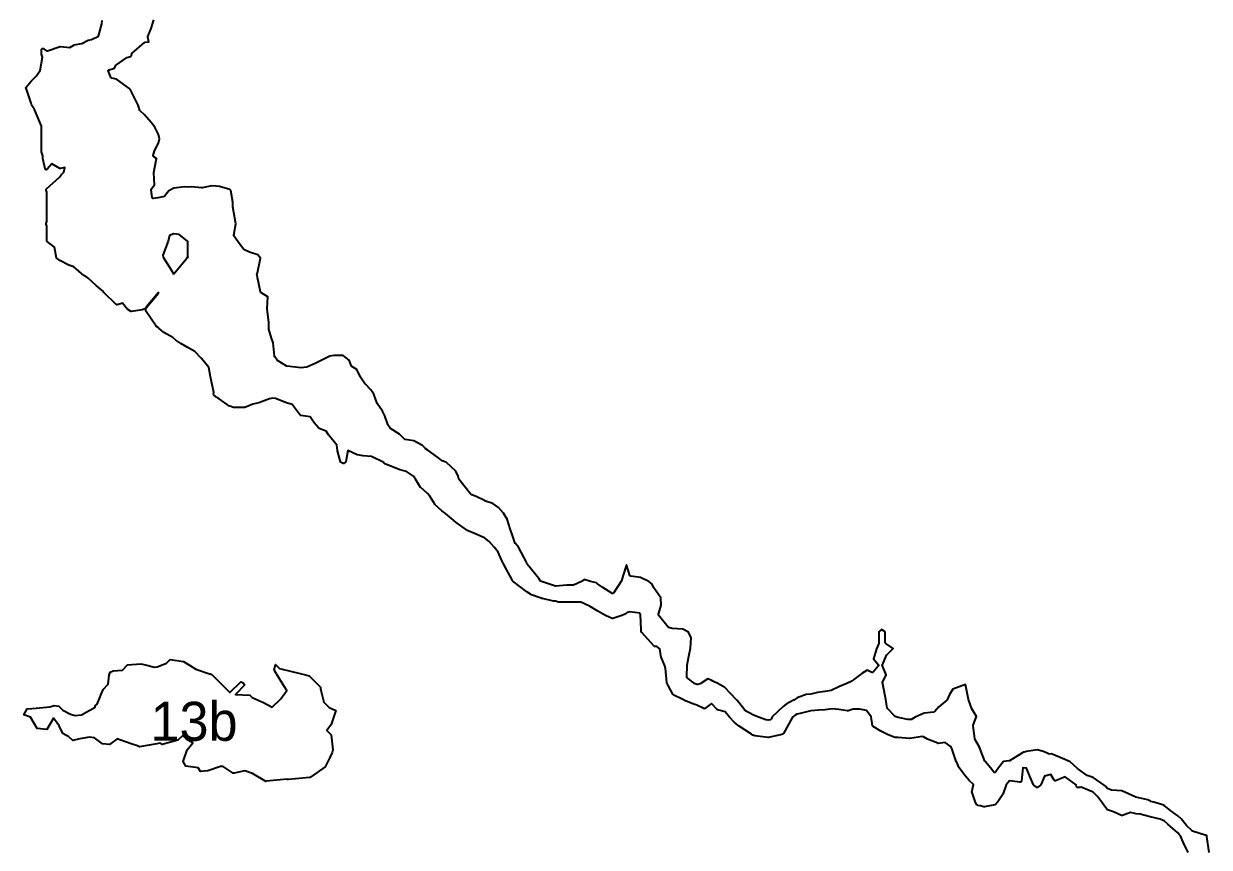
# Model space of a CAD drawing. Header units: millimetres. Extents: x 0 to 500, y 0 to 700.
# Drawn here: x 314.4 to 392, y 372.9 to 426.8 of the extents above; entities that cross this region are included whole.
import ezdxf
from ezdxf.enums import TextEntityAlignment as Align

# ---------------------------------------------------------------- set-up
doc = ezdxf.new("R2010")
doc.units = ezdxf.units.MM
doc.layers.add('CORTE', color=1, linetype='Continuous')
doc.layers.add('GRABADO', color=5, linetype='Continuous')

msp = doc.modelspace()

# ---------------------------------------------------------------- linework, layer by layer
at = {"layer": 'CORTE'}
msp.add_lwpolyline([(390.637, 372.596), (390.305, 373.267), (390.304, 373.269), (390.128, 373.692), (390.042, 373.78), (390.039, 373.782), (389.959, 373.879), (389.307, 374.465), (389.053, 374.683), (389.003, 374.691), (388.999, 374.692), (388.994, 374.694), (388.793, 374.774), (388.141, 374.942), (387.499, 375.107), (387.223, 375.139), (387.219, 375.14), (386.859, 375.223), (386.332, 375.023), (386.326, 375.022), (386.32, 375.02), (386.312, 375.019), (386.305, 375.019), (386.297, 375.02), (386.29, 375.021), (386.286, 375.022), (386.28, 375.025), (385.754, 375.257), (385.353, 375.401), (385.347, 375.403), (385.34, 375.408), (385.331, 375.415), (385.323, 375.423), (385.321, 375.426), (384.968, 375.913), (384.698, 376.268), (384.412, 376.553), (383.625, 376.868), (383.549, 376.847), (383.541, 376.845), (383.531, 376.844), (383.401, 376.844), (383.397, 376.845), (383.388, 376.846), (383.38, 376.848), (383.374, 376.85), (383.361, 376.857), (383.348, 376.868), (383.343, 376.876), (383.337, 376.884), (383.334, 376.892), (383.331, 376.9), (383.311, 377.027), (382.591, 377.555), (381.949, 377.298), (381.94, 377.296), (381.933, 377.295), (381.924, 377.294), (381.91, 377.296), (381.902, 377.299), (381.893, 377.302), (381.885, 377.307), (381.876, 377.313), (381.869, 377.321), (381.864, 377.327), (381.639, 377.705), (381.229, 377.606), (380.992, 377.039), (380.99, 377.034), (380.986, 377.026), (380.977, 377.016), (380.971, 377.011), (380.795, 376.87), (380.793, 376.868), (380.783, 376.862), (380.77, 376.857), (380.759, 376.855), (380.749, 376.854), (380.739, 376.855), (380.728, 376.857), (380.716, 376.862), (380.706, 376.868), (380.527, 377.011), (380.521, 377.016), (380.513, 377.026), (380.508, 377.034), (380.506, 377.039), (380.255, 377.642), (380.058, 378.114), (379.839, 378.151), (379.816, 378.137), (379.72, 377.27), (379.719, 377.265), (379.718, 377.259), (379.715, 377.253), (379.712, 377.245), (379.707, 377.238), (379.703, 377.232), (379.698, 377.227), (379.693, 377.222), (379.686, 377.218), (379.681, 377.215), (379.673, 377.211), (379.665, 377.209), (379.66, 377.207), (379.651, 377.206), (379.644, 377.206), (379.639, 377.207), (378.93, 377.296), (378.732, 377.033), (378.526, 376.458), (378.524, 376.452), (378.521, 376.447), (378.181, 375.914), (378.177, 375.908), (378.024, 375.744), (378.019, 375.739), (378.012, 375.734), (378.007, 375.731), (378, 375.727), (377.994, 375.725), (377.988, 375.723), (377.3, 375.593), (377.296, 375.592), (377.286, 375.592), (377.276, 375.592), (377.268, 375.594), (377.029, 375.663), (376.866, 375.683), (376.859, 375.685), (376.853, 375.687), (376.846, 375.689), (376.839, 375.693), (376.833, 375.697), (376.828, 375.701), (376.822, 375.707), (376.815, 375.716), (376.812, 375.72), (376.698, 375.92), (376.697, 375.922), (376.694, 375.928), (376.487, 376.517), (376.486, 376.521), (376.485, 376.527), (376.484, 376.536), (376.484, 376.545), (376.577, 377.043), (376.308, 377.307), (376.305, 377.31), (376.059, 377.605), (375.657, 378.136), (375.653, 378.142), (375.65, 378.148), (375.462, 378.561), (375.461, 378.564), (375.216, 379.268), (375.128, 379.523), (374.737, 379.804), (374.272, 379.742), (374.267, 379.742), (374.26, 379.742), (374.251, 379.743), (374.244, 379.745), (374.24, 379.746), (373.578, 380.011), (373.573, 380.013), (373.311, 380.171), (373.221, 380.189), (372.422, 380.069), (372.414, 380.068), (372.407, 380.068), (371.653, 380.125), (371.479, 380.125), (371.472, 380.126), (371.467, 380.127), (371.327, 380.172), (371.324, 380.173), (370.949, 380.334), (370.947, 380.334), (370.523, 380.546), (370.017, 380.85), (370.014, 380.852), (370.007, 380.858), (369.997, 380.868), (369.989, 380.881), (369.985, 380.894), (369.984, 380.9), (369.886, 381.486), (369.59, 381.896), (369.147, 381.978), (368.718, 381.978), (368.375, 381.868), (368.369, 381.866), (368.358, 381.864), (368.347, 381.864), (367.77, 381.959), (367.328, 382.007), (366.869, 381.946), (366.868, 381.946), (366.469, 381.91), (365.939, 381.863), (365.24, 381.708), (365.028, 381.653), (364.919, 381.597), (364.734, 381.464), (364.142, 380.399), (364.135, 380.382), (364.133, 380.377), (364.13, 380.373), (364.126, 380.366), (364.121, 380.361), (364.115, 380.355), (364.109, 380.351), (364.105, 380.348), (364.1, 380.345), (364.093, 380.342), (364.085, 380.34), (364.046, 380.331), (363.165, 380.119), (363.158, 380.118), (363.151, 380.117), (363.146, 380.117), (363.141, 380.118), (362.281, 380.242), (362.274, 380.244), (362.203, 380.268), (362.163, 380.276), (362.156, 380.277), (362.146, 380.281), (362.14, 380.284), (362.136, 380.287), (362.056, 380.341), (361.253, 380.863), (361.25, 380.865), (360.954, 381.102), (360.949, 381.106), (360.62, 381.463), (360.619, 381.465), (360.327, 381.814), (359.835, 381.939), (359.826, 381.942), (359.817, 381.947), (359.81, 381.951), (359.806, 381.954), (359.803, 381.958), (359.435, 382.362), (359.013, 382.025), (359.009, 382.022), (359.006, 382.02), (358.997, 382.016), (358.984, 382.012), (358.973, 382.01), (358.963, 382.01), (358.954, 382.011), (358.948, 382.013), (358.943, 382.014), (358.937, 382.017), (358.486, 382.24), (358.289, 382.316), (357.668, 382.557), (357.665, 382.558), (357.659, 382.561), (357.554, 382.624), (356.935, 382.928), (356.929, 382.932), (356.919, 382.939), (356.912, 382.947), (356.908, 382.952), (356.905, 382.958), (356.599, 383.538), (356.599, 383.539), (356.519, 383.707), (356.517, 383.711), (356.514, 383.718), (356.513, 383.725), (356.512, 383.731), (356.439, 384.655), (356.389, 384.824), (356.16, 385.344), (356.157, 385.353), (356.156, 385.359), (356.062, 385.921), (355.867, 386.077), (355.733, 386.084), (355.725, 386.084), (355.713, 386.088), (355.706, 386.091), (355.699, 386.094), (355.692, 386.099), (355.688, 386.102), (355.684, 386.106), (354.85, 387.023), (354.847, 387.027), (354.841, 387.036), (354.837, 387.043), (354.836, 387.047), (354.834, 387.053), (354.833, 387.058), (354.831, 387.064), (354.831, 387.071), (354.831, 387.186), (354.792, 388.171), (354.756, 388.271), (354.099, 388.359), (353.924, 388.311), (353.849, 388.234), (353.842, 388.228), (353.833, 388.223), (353.828, 388.221), (353.563, 388.115), (352.982, 387.924), (352.975, 387.922), (352.965, 387.921), (352.958, 387.921), (352.951, 387.921), (352.943, 387.922), (352.932, 387.925), (352.492, 388.118), (352.148, 388.301), (352.145, 388.302), (351.992, 388.4), (351.504, 388.71), (351.077, 388.907), (350.888, 388.977), (350.179, 388.977), (349.452, 388.977), (349.444, 388.978), (349.437, 388.979), (349.431, 388.981), (349.239, 389.055), (349.106, 389.055), (349.098, 389.057), (348.37, 389.223), (348.314, 389.234), (348.308, 389.234), (348.301, 389.237), (347.597, 389.497), (347.592, 389.499), (347.586, 389.502), (347.361, 389.65), (347.358, 389.652), (346.445, 390.349), (346.437, 390.355), (346.431, 390.363), (346.429, 390.366), (346.421, 390.378), (346.41, 390.394), (346.409, 390.397), (345.821, 391.486), (345.82, 391.489), (345.702, 391.757), (345.483, 392.252), (345.207, 392.584), (344.891, 392.963), (344.583, 393.198), (343.767, 393.554), (343.67, 393.589), (343.614, 393.609), (343.609, 393.611), (343.482, 393.679), (343.478, 393.681), (342.724, 394.198), (342.721, 394.201), (342.43, 394.451), (342.026, 394.796), (341.796, 394.969), (341.793, 394.971), (341.344, 395.376), (341.34, 395.38), (341.335, 395.386), (341.332, 395.39), (340.999, 395.922), (340.862, 396.088), (340.416, 396.489), (340.412, 396.493), (340.41, 396.496), (340.407, 396.5), (340.072, 397.036), (339.936, 397.222), (339.473, 397.539), (339.042, 397.655), (339.037, 397.656), (338.228, 397.979), (338.113, 398.014), (338.108, 398.016), (338.104, 398.017), (338.098, 398.021), (338.092, 398.025), (338.035, 398.067), (338.033, 398.07), (338.029, 398.074), (338.023, 398.081), (338.019, 398.087), (338.017, 398.09), (337.995, 398.133), (337.191, 398.519), (336.639, 398.552), (336.634, 398.553), (336.267, 398.626), (336.259, 398.628), (336.254, 398.631), (335.646, 398.914), (335.508, 398.173), (335.507, 398.167), (335.505, 398.162), (335.503, 398.156), (335.497, 398.148), (335.494, 398.144), (335.492, 398.141), (335.485, 398.133), (335.399, 398.072), (335.392, 398.067), (335.384, 398.064), (335.374, 398.06), (335.365, 398.059), (335.36, 398.059), (335.355, 398.059), (335.346, 398.06), (335.334, 398.063), (335.328, 398.065), (335.208, 398.122), (335.202, 398.126), (335.191, 398.134), (335.185, 398.141), (335.181, 398.145), (335.178, 398.149), (335.174, 398.157), (335.171, 398.163), (335.17, 398.167), (334.967, 398.899), (334.965, 398.904), (334.922, 399.27), (334.372, 399.93), (334.369, 399.935), (334.23, 400.172), (333.765, 400.344), (333.759, 400.346), (333.755, 400.349), (333.749, 400.353), (333.741, 400.36), (333.736, 400.365), (333.446, 400.714), (333.443, 400.717), (333.178, 401.116), (332.564, 401.208), (332.554, 401.21), (332.545, 401.214), (332.539, 401.218), (332.533, 401.222), (332.525, 401.228), (332.521, 401.233), (332.317, 401.478), (332.316, 401.48), (331.993, 401.923), (331.628, 402.033), (331.625, 402.034), (330.909, 402.32), (330.731, 402.344), (330.517, 402.287), (329.823, 402.037), (329.819, 402.035), (329.417, 401.939), (328.898, 401.732), (328.887, 401.728), (328.876, 401.728), (328.176, 401.728), (328.172, 401.728), (328.162, 401.729), (327.92, 401.812), (327.918, 401.813), (327.911, 401.816), (327.905, 401.82), (327.212, 402.294), (326.979, 402.434), (326.975, 402.437), (326.903, 402.495), (326.899, 402.498), (326.893, 402.504), (326.889, 402.51), (326.885, 402.517), (326.882, 402.523), (326.879, 402.531), (326.877, 402.537), (326.859, 402.624), (326.859, 402.63), (326.858, 402.636), (326.859, 402.643), (326.86, 402.652), (326.862, 402.659), (326.88, 402.716), (326.653, 403.734), (326.551, 404.349), (326.166, 404.81), (326.039, 404.947), (325.621, 405.399), (325.132, 405.67), (324.706, 405.906), (324.702, 405.908), (324.384, 406.137), (324.38, 406.14), (324.197, 406.311), (323.602, 406.629), (323.595, 406.633), (323.59, 406.637), (323.27, 406.925), (323.223, 406.954), (323.113, 407.019), (323.11, 407.022), (323.103, 407.027), (323.094, 407.036), (323.091, 407.041), (322.442, 408.015), (322.439, 408.02), (322.435, 408.028), (322.431, 408.039), (322.43, 408.05), (322.43, 408.199), (322.431, 408.211), (322.436, 408.224), (322.439, 408.231), (322.442, 408.236), (322.446, 408.241), (323.244, 409.199), (323.254, 409.254), (323.252, 409.252), (322.451, 408.291), (322.407, 408.212), (322.404, 408.208), (322.399, 408.201), (322.394, 408.196), (322.389, 408.191), (322.385, 408.188), (322.379, 408.185), (322.369, 408.18), (322.364, 408.178), (322.176, 408.122), (322.171, 408.121), (321.475, 408.016), (321.469, 408.015), (321.456, 408.015), (321.444, 408.017), (321.437, 408.019), (321.432, 408.021), (321.426, 408.024), (321.248, 408.131), (321.243, 408.134), (321.235, 408.141), (321.231, 408.146), (320.887, 408.558), (320.555, 408.45), (320.55, 408.449), (320.546, 408.448), (320.536, 408.447), (320.529, 408.448), (320.524, 408.448), (320.517, 408.45), (320.507, 408.453), (320.501, 408.456), (320.496, 408.459), (320.489, 408.464), (320.484, 408.468), (319.684, 409.254), (319.682, 409.257), (319.619, 409.332), (319.56, 409.389), (319.175, 409.712), (318.639, 410.195), (318.555, 410.245), (318.373, 410.354), (318.368, 410.358), (318.364, 410.361), (317.719, 410.941), (317.384, 411.042), (317.379, 411.044), (317.377, 411.045), (316.795, 411.344), (316.791, 411.346), (316.614, 411.468), (316.608, 411.471), (316.601, 411.479), (316.597, 411.483), (316.593, 411.488), (316.59, 411.494), (316.589, 411.497), (316.584, 411.506), (316.438, 412.21), (315.973, 412.583), (315.967, 412.588), (315.959, 412.598), (315.954, 412.607), (315.951, 412.612), (315.949, 412.618), (315.947, 412.627), (315.946, 412.634), (315.945, 412.639), (315.945, 413.603), (315.909, 413.735), (315.908, 413.74), (315.907, 413.745), (315.906, 413.752), (315.907, 413.76), (315.908, 413.766), (315.909, 413.77), (315.945, 413.902), (315.945, 415.826), (315.909, 415.957), (315.907, 415.964), (315.906, 415.976), (315.907, 415.987), (315.91, 415.999), (315.914, 416.009), (315.917, 416.015), (315.921, 416.02), (315.925, 416.025), (315.929, 416.029), (316.773, 416.79), (316.897, 416.976), (316.901, 416.981), (316.905, 416.986), (317.051, 417.125), (317.117, 417.442), (316.848, 417.361), (316.842, 417.36), (316.835, 417.359), (316.828, 417.359), (316.824, 417.359), (316.815, 417.36), (316.804, 417.364), (316.797, 417.367), (316.793, 417.369), (316.27, 417.683), (315.96, 417.314), (315.956, 417.31), (315.952, 417.307), (315.947, 417.303), (315.939, 417.298), (315.931, 417.295), (315.926, 417.293), (315.919, 417.291), (315.911, 417.29), (315.904, 417.29), (315.897, 417.29), (315.89, 417.291), (315.882, 417.293), (315.875, 417.296), (315.869, 417.299), (315.863, 417.302), (315.858, 417.306), (315.851, 417.312), (315.842, 417.322), (315.839, 417.328), (315.835, 417.336), (315.832, 417.346), (315.691, 418.017), (315.69, 418.025), (315.69, 418.187), (315.6, 418.456), (315.599, 418.46), (315.597, 418.467), (315.597, 418.476), (315.597, 420.128), (315.486, 420.393), (315.142, 421.222), (314.972, 421.494), (314.969, 421.499), (314.967, 421.505), (314.947, 421.552), (314.91, 421.642), (314.908, 421.644), (314.582, 422.624), (314.579, 422.636), (314.579, 422.653), (314.581, 422.666), (314.585, 422.676), (314.588, 422.682), (314.591, 422.687), (314.595, 422.692), (314.92, 423.082), (314.922, 423.085), (315.254, 423.404), (315.509, 423.785), (315.653, 424.655), (315.599, 424.851), (315.597, 424.858), (315.597, 424.864), (315.597, 424.866), (315.597, 425.15), (315.597, 425.155), (315.598, 425.16), (315.6, 425.17), (315.603, 425.177), (315.606, 425.183), (315.609, 425.189), (315.614, 425.196), (315.623, 425.204), (315.631, 425.21), (315.637, 425.214), (315.645, 425.218), (315.656, 425.221), (315.667, 425.223), (315.674, 425.223), (315.679, 425.222), (315.686, 425.221), (315.696, 425.219), (315.708, 425.214), (315.928, 425.063), (315.991, 425.063), (316.808, 425.357), (316.813, 425.359), (316.818, 425.36), (316.826, 425.361), (316.833, 425.361), (316.838, 425.36), (317.457, 425.286), (317.718, 425.443), (317.72, 425.444), (317.729, 425.449), (317.739, 425.452), (318.241, 425.552), (318.65, 425.77), (318.654, 425.772), (318.66, 425.774), (318.668, 425.776), (318.673, 425.777), (318.869, 425.803), (319.314, 426.032), (319.536, 426.83), (319.569, 427.063)], dxfattribs=at)
for points in [[(324.239, 410.47), (324.251, 410.477), (325.108, 411.505), (325.133, 411.542), (325.136, 411.547), (325.142, 411.553), (325.146, 411.557), (325.153, 411.562), (325.16, 411.566), (325.168, 411.569), (325.178, 411.572), (325.182, 411.572), (325.188, 411.573), (325.188, 411.574), (325.183, 411.579), (325.179, 411.586), (325.177, 411.591), (325.173, 411.6), (325.172, 411.606), (325.17, 411.613), (325.17, 411.62), (325.17, 412.599), (325.128, 412.624), (325.124, 412.627), (324.605, 413.042), (324.251, 413.089), (323.976, 412.979), (323.876, 412.62), (323.875, 412.617), (323.532, 411.691), (323.56, 411.558), (324.074, 410.735), (324.239, 410.47)], [(331.68, 377.392), (330.307, 377.267), (330.252, 377.256), (330.23, 377.278), (330.202, 377.284), (329.412, 377.767), (328.905, 377.945), (328.209, 377.785), (328.138, 377.793), (327.482, 378.23), (327.315, 378.239), (326.489, 377.946), (326.009, 377.903), (325.851, 378.146), (325.048, 378.247), (324.855, 378.561), (325.137, 379.328), (325.506, 379.773), (325.085, 380.011), (324.835, 380.261), (324.519, 379.945), (323.487, 379.668), (323.344, 379.752), (323.145, 379.716), (322.015, 379.512), (321.883, 379.592), (321.59, 379.666), (321.035, 379.861), (320.538, 380.035), (320.052, 379.668), (319.582, 379.72), (319.073, 380.11), (318.734, 380.147), (318.104, 380.043), (317.634, 379.924), (317.386, 380.172), (316.983, 380.388), (316.742, 380.88), (316.374, 381.4), (315.948, 380.647), (315.31, 380.706), (314.885, 381.456), (314.8, 381.483), (314.43, 381.602), (314.657, 382.001), (314.969, 382.03), (315.242, 382.055), (316.13, 382.135), (316.415, 382.217), (316.724, 382.183), (316.983, 381.924), (317.493, 381.648), (317.798, 381.572), (318.217, 381.61), (319.106, 382.112), (319.113, 382.197), (319.228, 382.311), (319.624, 383.276), (319.954, 383.607), (320.012, 384.215), (320.09, 384.404), (320.278, 384.482), (320.887, 384.539), (321.226, 384.878), (322.085, 384.956), (322.399, 384.877), (322.991, 384.728), (323.161, 384.744), (323.779, 384.999), (324.022, 385.242), (324.876, 385.103), (325.277, 384.858), (325.694, 384.601), (326.583, 384.289), (326.622, 384.284), (326.665, 384.28), (326.75, 384.243), (327.929, 383.064), (328.643, 383.778), (328.777, 383.73), (328.889, 383.548), (328.286, 382.945), (329.225, 382.896), (329.376, 382.745), (329.961, 382.493), (330.078, 382.43), (330.688, 382.102), (331.251, 382.666), (331.641, 383.211), (331.346, 383.691), (330.865, 384.477), (330.853, 384.496), (330.799, 384.551), (330.841, 384.616), (330.908, 384.907), (331.165, 384.65), (332.054, 384.429), (332.355, 384.353), (332.96, 384.201), (333.121, 384.161), (333.859, 383.422), (333.848, 383.303), (334.068, 382.43), (334.416, 382.082), (334.861, 381.891), (334.556, 380.975), (334.274, 380.58), (334.56, 380.294), (334.667, 379.33), (334.626, 379.151), (334.461, 378.821), (334.154, 378.208), (333.257, 377.568), (333.225, 377.535), (333.176, 377.515), (333.132, 377.511), (331.756, 377.386), (331.699, 377.381), (331.68, 377.392)]]:
    msp.add_lwpolyline(points, close=True, dxfattribs=at)
at = {"layer": 'GRABADO'}
msp.add_lwpolyline([(392.015, 372.607), (391.853, 373.645), (391.852, 373.647), (391.846, 373.706), (391.813, 373.709), (391.807, 373.711), (391.802, 373.712), (390.913, 373.999), (390.908, 374.001), (390.904, 374.004), (390.898, 374.007), (390.89, 374.013), (390.534, 374.374), (390.532, 374.376), (390.184, 374.794), (389.966, 374.997), (389.497, 375.323), (389.494, 375.325), (389.051, 375.692), (388.384, 375.885), (388.184, 375.943), (388.179, 375.945), (388.174, 375.947), (388.167, 375.951), (388.161, 375.955), (388.119, 375.991), (388.004, 376.044), (387.213, 376.222), (387.208, 376.224), (387.205, 376.225), (386.733, 376.437), (386.289, 376.637), (385.627, 376.687), (385.618, 376.689), (385.351, 376.78), (385.343, 376.785), (385.338, 376.788), (385.333, 376.792), (385.327, 376.797), (385.322, 376.803), (385.237, 376.915), (385.14, 377.011), (384.422, 377.518), (384.032, 377.629), (384.027, 377.63), (384.021, 377.633), (384.013, 377.637), (383.483, 378.029), (383.48, 378.031), (383.374, 378.124), (382.907, 378.534), (382.571, 378.697), (381.833, 379.002), (381.666, 379.052), (381.535, 379.046), (381.529, 379.046), (381.519, 379.047), (381.509, 379.05), (381.501, 379.053), (381.169, 379.221), (380.746, 379.326), (380.053, 379.219), (379.891, 379.168), (379.885, 379.165), (379.875, 379.164), (379.868, 379.164), (379.858, 379.164), (379.839, 379.168), (379.781, 379.13), (378.936, 378.605), (378.93, 378.601), (378.922, 378.598), (378.916, 378.596), (378.909, 378.594), (378.904, 378.594), (378.557, 378.563), (378.225, 378.136), (378.031, 377.868), (378.027, 377.861), (378.021, 377.856), (378.016, 377.851), (378.008, 377.846), (378.005, 377.845), (377.998, 377.841), (377.989, 377.838), (377.98, 377.837), (377.972, 377.836), (377.968, 377.836), (377.963, 377.836), (377.953, 377.838), (377.944, 377.841), (377.94, 377.842), (377.934, 377.845), (377.924, 377.851), (377.92, 377.856), (377.918, 377.857), (377.914, 377.861), (377.703, 378.134), (377.343, 378.565), (377.339, 378.571), (377.335, 378.579), (377.064, 379.265), (376.976, 379.488), (376.677, 380.007), (376.673, 380.013), (376.671, 380.019), (376.669, 380.027), (376.668, 380.035), (376.638, 380.394), (376.555, 380.89), (376.555, 380.896), (376.555, 380.905), (376.556, 380.918), (376.56, 380.927), (376.78, 381.508), (376.483, 381.997), (376.48, 382.003), (376.249, 382.603), (376.248, 382.608), (376.247, 382.611), (376.056, 383.606), (375.242, 383.28), (375.002, 382.897), (374.863, 382.596), (374.861, 382.592), (374.857, 382.585), (374.853, 382.579), (374.847, 382.573), (374.317, 382.132), (374.027, 381.812), (374.02, 381.805), (374.01, 381.799), (374.005, 381.796), (373.996, 381.793), (373.988, 381.791), (373.984, 381.79), (373.359, 381.725), (372.772, 381.449), (372.557, 381.32), (372.555, 381.319), (372.547, 381.315), (372.536, 381.312), (372.529, 381.311), (372.416, 381.3), (372.41, 381.3), (372.293, 381.306), (372.286, 381.307), (371.664, 381.443), (371.464, 381.499), (371.459, 381.501), (371.451, 381.504), (371.443, 381.509), (371.436, 381.514), (371.432, 381.519), (370.963, 382.015), (370.96, 382.018), (370.956, 382.024), (370.95, 382.033), (370.947, 382.042), (370.946, 382.046), (370.945, 382.051), (370.837, 382.613), (370.664, 383.512), (370.633, 383.731), (370.633, 383.736), (370.633, 383.743), (370.634, 383.75), (370.635, 383.759), (370.639, 383.769), (370.641, 383.773), (370.873, 384.218), (370.62, 384.824), (370.618, 384.829), (370.617, 384.834), (370.615, 384.843), (370.615, 384.857), (370.617, 384.867), (370.618, 384.872), (370.62, 384.877), (370.887, 385.517), (370.89, 385.523), (370.894, 385.529), (370.899, 385.536), (370.903, 385.54), (371.333, 385.952), (370.841, 386.289), (370.835, 386.293), (370.829, 386.299), (370.826, 386.303), (370.821, 386.31), (370.817, 386.317), (370.814, 386.323), (370.81, 386.334), (370.809, 386.346), (370.809, 386.351), (370.809, 387.032), (370.564, 387.186), (370.379, 387.037), (370.379, 386.266), (370.379, 386.261), (370.378, 386.252), (370.375, 386.241), (370.373, 386.237), (370.234, 385.936), (370.047, 385.266), (370.357, 384.896), (370.36, 384.891), (370.363, 384.886), (370.367, 384.878), (370.37, 384.867), (370.372, 384.857), (370.372, 384.85), (370.372, 384.843), (370.37, 384.834), (370.367, 384.822), (370.363, 384.815), (370.36, 384.809), (370.357, 384.805), (370.02, 384.402), (370.012, 384.394), (370.004, 384.389), (369.999, 384.386), (369.99, 384.382), (369.977, 384.378), (369.967, 384.377), (369.962, 384.377), (369.953, 384.378), (369.94, 384.381), (369.933, 384.384), (369.637, 384.526), (369.276, 384.31), (368.754, 383.924), (368.641, 383.82), (368.638, 383.817), (368.634, 383.814), (368.628, 383.81), (368.622, 383.808), (368.296, 383.67), (367.811, 383.464), (367.277, 383.2), (367.273, 383.199), (367.268, 383.197), (367.262, 383.195), (366.868, 383.128), (366.866, 383.127), (366.372, 383.071), (365.943, 382.963), (365.938, 382.963), (365.629, 382.932), (365.036, 382.718), (364.825, 382.566), (364.821, 382.563), (364.816, 382.561), (364.326, 382.309), (364.123, 382.162), (363.404, 381.472), (363.345, 381.331), (363.34, 381.321), (363.333, 381.312), (363.33, 381.309), (363.325, 381.305), (363.32, 381.3), (363.313, 381.296), (363.309, 381.294), (363.302, 381.291), (363.295, 381.289), (363.162, 381.257), (363.156, 381.256), (363.151, 381.256), (363.146, 381.256), (363.141, 381.256), (363, 381.277), (362.991, 381.278), (362.572, 381.446), (362.194, 381.59), (362.189, 381.592), (361.631, 381.896), (361.626, 381.899), (361.618, 381.906), (361.611, 381.913), (361.237, 382.422), (361.108, 382.576), (360.677, 383.007), (360.675, 383.008), (360.322, 383.408), (359.856, 383.671), (359.526, 383.809), (359.522, 383.811), (359.41, 383.875), (359.197, 383.96), (358.771, 383.676), (358.768, 383.674), (358.763, 383.671), (358.757, 383.669), (358.541, 383.592), (358.534, 383.59), (358.527, 383.589), (358.521, 383.588), (358.514, 383.588), (358.506, 383.589), (358.499, 383.59), (358.496, 383.591), (358.491, 383.593), (358.305, 383.671), (358.3, 383.674), (358.298, 383.675), (358.295, 383.678), (357.841, 384.041), (357.838, 384.044), (357.833, 384.048), (357.829, 384.054), (357.824, 384.062), (357.821, 384.069), (357.82, 384.071), (357.818, 384.077), (357.815, 384.091), (357.815, 384.1), (357.854, 384.857), (357.855, 384.86), (357.947, 385.453), (357.948, 385.456), (358.062, 385.972), (358.1, 386.65), (357.929, 387.019), (357.569, 387.214), (356.873, 387.255), (356.865, 387.256), (356.645, 387.318), (356.64, 387.319), (356.628, 387.324), (356.621, 387.329), (356.616, 387.333), (356.609, 387.339), (356.606, 387.343), (355.978, 388.141), (355.976, 388.144), (355.972, 388.151), (355.968, 388.159), (355.967, 388.164), (355.965, 388.171), (355.964, 388.18), (355.964, 388.187), (355.964, 388.193), (355.965, 388.2), (355.967, 388.206), (356.154, 388.785), (356.114, 389.271), (355.674, 389.931), (355.672, 389.935), (355.54, 390.192), (355.334, 390.344), (354.79, 390.605), (354.164, 390.68), (354.16, 390.68), (354.151, 390.682), (354.142, 390.686), (354.136, 390.689), (354.131, 390.692), (354.126, 390.696), (354.119, 390.702), (354.114, 390.708), (354.11, 390.713), (354.108, 390.718), (354.106, 390.722), (354.103, 390.728), (353.883, 391.433), (353.655, 390.75), (353.56, 390.388), (353.559, 390.384), (353.555, 390.374), (353.02, 389.584), (353.018, 389.581), (353.014, 389.575), (353.007, 389.568), (352.999, 389.563), (352.993, 389.559), (352.986, 389.556), (352.975, 389.553), (352.963, 389.551), (352.954, 389.551), (352.944, 389.552), (352.936, 389.555), (352.925, 389.559), (352.918, 389.563), (352.322, 389.948), (352.32, 389.95), (351.988, 390.188), (351.917, 390.239), (351.514, 390.336), (351.511, 390.337), (351.117, 390.472), (350.932, 390.345), (350.927, 390.342), (350.413, 390.095), (350.407, 390.093), (350.401, 390.092), (350.391, 390.089), (350.383, 390.089), (350.179, 390.089), (349.979, 390.089), (349.259, 390.032), (349.253, 390.031), (349.243, 390.032), (349.236, 390.033), (349.232, 390.035), (348.315, 390.328), (348.31, 390.329), (348.304, 390.33), (348.295, 390.334), (348.289, 390.336), (348.283, 390.34), (348.271, 390.348), (348.268, 390.35), (348.262, 390.355), (348.257, 390.361), (348.13, 390.527), (347.377, 391.476), (347.374, 391.48), (347.371, 391.486), (347.368, 391.493), (347.356, 391.526), (347.332, 391.594), (346.799, 392.59), (346.61, 392.816), (346.606, 392.821), (346.602, 392.828), (346.599, 392.834), (346.404, 393.419), (346.28, 393.716), (346.279, 393.719), (346.062, 394.413), (345.832, 394.811), (345.498, 395.183), (345.128, 395.437), (344.593, 395.626), (344.589, 395.628), (344.042, 395.898), (343.756, 396.007), (343.751, 396.009), (343.744, 396.013), (343.739, 396.018), (343.644, 396.098), (343.641, 396.101), (343.638, 396.104), (342.906, 397.034), (342.903, 397.039), (342.9, 397.044), (342.895, 397.054), (342.894, 397.061), (342.852, 397.24), (342.707, 397.568), (342.089, 398.125), (341.883, 398.203), (341.878, 398.205), (341.872, 398.208), (341.866, 398.212), (341.797, 398.267), (341.512, 398.472), (340.872, 398.933), (340.71, 399.05), (340.705, 399.054), (340.703, 399.056), (340.521, 399.241), (339.965, 399.546), (339.386, 399.633), (339.376, 399.636), (339.367, 399.64), (339.359, 399.644), (339.353, 399.65), (339.35, 399.652), (339.017, 399.972), (338.426, 400.35), (338.42, 400.354), (338.41, 400.363), (338.406, 400.368), (338.404, 400.371), (338.261, 400.6), (338.257, 400.607), (338.255, 400.614), (338.067, 401.177), (337.92, 401.486), (337.565, 401.983), (337.562, 401.988), (337.56, 401.992), (337.558, 401.996), (337.334, 402.602), (337.152, 402.883), (336.789, 403.256), (336.786, 403.259), (336.784, 403.262), (336.466, 403.708), (336.462, 403.713), (336.226, 404.21), (335.912, 404.398), (335.907, 404.402), (335.902, 404.406), (335.895, 404.413), (335.889, 404.422), (335.885, 404.429), (335.725, 404.813), (335.331, 405.128), (334.724, 405.128), (334.455, 405.082), (334.294, 404.999), (333.896, 404.794), (333.894, 404.793), (333.536, 404.631), (332.957, 404.371), (332.952, 404.369), (332.947, 404.368), (332.942, 404.366), (332.585, 404.324), (332.579, 404.323), (332.572, 404.324), (332.22, 404.366), (331.641, 404.435), (331.635, 404.436), (331.628, 404.438), (331.621, 404.441), (331.615, 404.444), (331.029, 404.796), (331.026, 404.798), (331.02, 404.803), (331.015, 404.808), (331.01, 404.813), (331.006, 404.818), (330.856, 405.045), (330.85, 405.051), (330.844, 405.067), (330.843, 405.074), (330.842, 405.077), (330.75, 405.956), (330.654, 406.264), (330.473, 406.845), (330.472, 406.849), (330.47, 406.859), (330.47, 407.295), (330.356, 408.185), (330.355, 408.19), (330.355, 408.197), (330.405, 408.973), (329.955, 409.243), (329.949, 409.247), (329.944, 409.252), (329.94, 409.256), (329.936, 409.261), (329.932, 409.266), (329.927, 409.276), (329.924, 409.285), (329.923, 409.289), (329.726, 410.241), (329.725, 410.244), (329.71, 410.392), (329.709, 410.399), (329.695, 410.432), (329.694, 410.437), (329.692, 410.441), (329.69, 410.452), (329.69, 410.466), (329.692, 410.475), (329.694, 410.482), (329.697, 410.489), (329.699, 410.494), (329.703, 410.5), (329.707, 410.505), (329.73, 410.533), (329.933, 411.509), (329.756, 411.721), (329.207, 411.886), (329.203, 411.888), (329.198, 411.89), (328.841, 412.073), (328.834, 412.076), (328.823, 412.085), (328.818, 412.09), (328.814, 412.095), (328.448, 412.597), (328.185, 412.958), (328.181, 412.964), (328.175, 412.975), (328.173, 412.984), (328.172, 412.991), (328.171, 412.998), (328.171, 413.005), (328.172, 413.011), (328.302, 413.753), (328.172, 414.492), (328.172, 414.493), (328.122, 414.855), (328.121, 414.861), (328.121, 415.157), (327.992, 415.934), (327.913, 415.994), (327.251, 416.192), (327.014, 416.202), (326.744, 416.236), (326.107, 416.096), (326.101, 416.096), (326.094, 416.095), (326.088, 416.096), (325.393, 416.172), (325.171, 416.151), (325.166, 416.151), (324.953, 416.161), (324.263, 416.089), (323.934, 415.917), (323.675, 415.571), (323.669, 415.564), (323.659, 415.555), (323.653, 415.551), (323.647, 415.548), (323.639, 415.545), (323.632, 415.543), (323.332, 415.476), (323.33, 415.475), (322.919, 415.413), (322.913, 415.413), (322.904, 415.413), (322.897, 415.414), (322.889, 415.415), (322.884, 415.417), (322.877, 415.419), (322.869, 415.424), (322.862, 415.428), (322.856, 415.434), (322.854, 415.436), (322.849, 415.442), (322.842, 415.452), (322.838, 415.461), (322.836, 415.469), (322.834, 415.476), (322.766, 415.966), (322.766, 415.971), (322.766, 415.981), (322.767, 415.993), (322.771, 416.005), (322.776, 416.014), (322.779, 416.018), (322.98, 416.309), (322.952, 417.086), (322.952, 417.094), (322.953, 417.101), (323.122, 418.029), (322.943, 418.136), (322.938, 418.139), (322.933, 418.144), (322.928, 418.148), (322.923, 418.155), (322.919, 418.161), (322.914, 418.169), (322.912, 418.176), (322.911, 418.181), (322.909, 418.187), (322.909, 418.194), (322.909, 418.206), (322.91, 418.216), (322.994, 418.517), (322.996, 418.524), (323.244, 419.022), (323.316, 419.311), (323.244, 419.599), (323.003, 420.083), (322.76, 420.374), (322.335, 420.885), (322.053, 421.138), (322.048, 421.143), (322.044, 421.148), (322.04, 421.154), (322.036, 421.162), (322.034, 421.168), (321.921, 421.505), (321.399, 422.55), (321.382, 422.57), (321.365, 422.59), (320.504, 423.21), (320.188, 423.286), (320.182, 423.288), (320.173, 423.291), (320.167, 423.294), (320.161, 423.298), (320.155, 423.303), (320.147, 423.311), (320.142, 423.317), (320.138, 423.323), (320.135, 423.33), (319.969, 423.73), (319.967, 423.735), (319.965, 423.743), (319.964, 423.75), (319.964, 423.757), (319.964, 423.765), (319.965, 423.772), (319.967, 423.779), (319.969, 423.786), (319.973, 423.793), (319.976, 423.798), (319.981, 423.805), (319.986, 423.81), (319.991, 423.815), (319.997, 423.82), (320.004, 423.824), (320.011, 423.827), (320.016, 423.829), (320.382, 423.939), (320.468, 424.13), (320.47, 424.134), (320.475, 424.142), (320.479, 424.147), (320.482, 424.15), (320.487, 424.155), (320.492, 424.159), (321.16, 424.617), (321.167, 424.621), (321.173, 424.624), (321.176, 424.625), (321.415, 424.697), (321.48, 424.794), (321.502, 424.888), (321.503, 424.892), (321.506, 424.901), (321.51, 424.907), (321.512, 424.909), (321.516, 424.917), (321.524, 424.924), (322.343, 425.612), (322.347, 425.614), (322.351, 425.617), (322.358, 425.621), (322.365, 425.624), (322.374, 425.626), (322.38, 425.627), (322.622, 425.656), (322.553, 425.965), (322.553, 425.968), (322.552, 425.975), (322.552, 425.988), (322.554, 426.001), (322.764, 426.541), (322.946, 427.108)], dxfattribs=at)

# ---------------------------------------------------------------- texts
msp.add_text('13b', height=2.5539, dxfattribs=at).set_placement((325.576, 381.188), align=Align.MIDDLE_CENTER)

doc.saveas('drawing.dxf')
